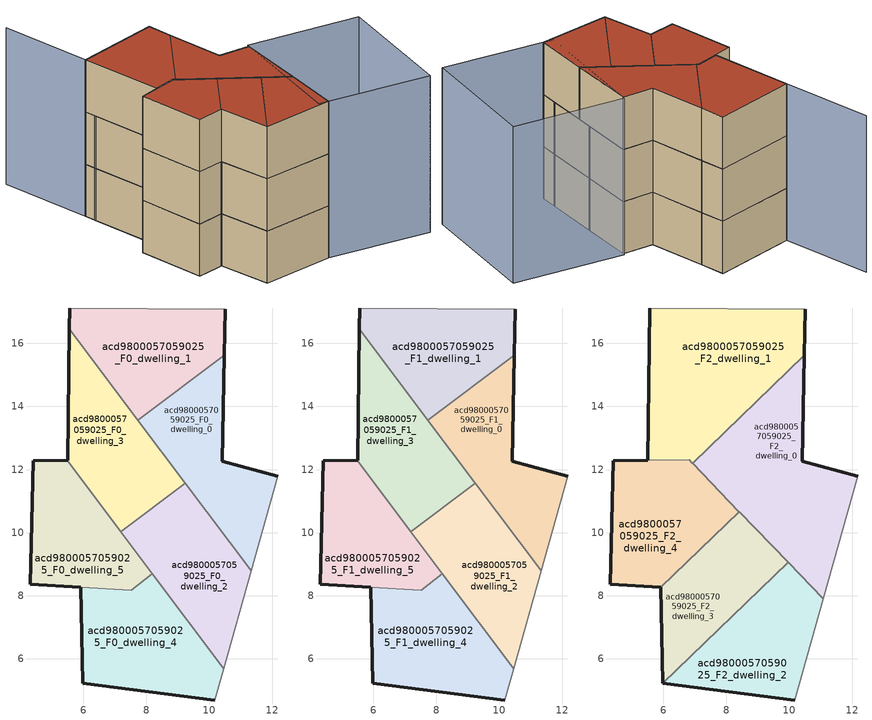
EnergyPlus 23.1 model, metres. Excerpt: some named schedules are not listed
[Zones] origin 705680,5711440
acd9800057059025_F0_dwelling_0
 floor ground (EU_floor_Construction): 11.32,8.78 12.17,11.78 10.4,12.25 10.48,15.63 7.73,13.57 z0
 wall outside (EU_wall_Construction): 10.48,15.63 10.4,12.25 12.17,11.78 z0:3
 wall to acd9800057059025_F0_dwelling_1 (EU_wall_Construction): 7.73,13.57 10.48,15.63 z0:3
 wall adiabatic (EU_wall_Construction): 12.17,11.78 11.32,8.78 z0:3
 wall to acd9800057059025_F0_dwelling_2 (EU_wall_Construction): 11.32,8.78 9.24,11.57 z0:3
 wall to acd9800057059025_F0_dwelling_3 (EU_wall_Construction): 9.24,11.57 7.73,13.57 z0:3
acd9800057059025_F0_dwelling_1
 floor ground (EU_floor_Construction): 10.48,15.63 10.51,17.08 5.56,17.13 5.56,16.47 7.73,13.57 z0
 wall outside (EU_wall_Construction): 10.51,17.08 10.48,15.63 / 5.56,16.47 5.56,17.13 z0:3
 wall adiabatic (EU_wall_Construction): 5.56,17.13 10.51,17.08 z0:3
 wall to acd9800057059025_F0_dwelling_3 (EU_wall_Construction): 7.73,13.57 5.56,16.47 z0:3
acd9800057059025_F0_dwelling_2
 floor ground (EU_floor_Construction): 10.45,5.68 11.32,8.78 9.23,11.57 7.19,10.03 z0
 wall adiabatic (EU_wall_Construction): 11.32,8.78 10.45,5.68 z0:3
 wall to acd9800057059025_F0_dwelling_3 (EU_wall_Construction): 7.19,10.03 9.23,11.57 z0:3
 wall to acd9800057059025_F0_dwelling_4 (EU_wall_Construction): 10.45,5.68 8.19,8.68 z0:3
 wall to acd9800057059025_F0_dwelling_5 (EU_wall_Construction): 8.19,8.68 7.19,10.03 z0:3
acd9800057059025_F0_dwelling_3
 floor ground (EU_floor_Construction): 9.23,11.57 5.56,16.47 5.51,12.29 5.49,12.29 7.19,10.03 z0
 wall outside (EU_wall_Construction): 5.49,12.29 5.51,12.29 5.56,16.47 z0:3
 wall to acd9800057059025_F0_dwelling_5 (EU_wall_Construction): 7.19,10.03 5.49,12.29 z0:3
acd9800057059025_F0_dwelling_4
 floor ground (EU_floor_Construction): 10.17,4.68 10.45,5.68 8.19,8.68 7.51,8.17 5.92,8.26 5.98,5.21 z0
 wall outside (EU_wall_Construction): 10.17,4.68 5.98,5.21 5.92,8.26 z0:3
 wall adiabatic (EU_wall_Construction): 10.45,5.68 10.17,4.68 z0:3
 wall to acd9800057059025_F0_dwelling_5 (EU_wall_Construction): 5.92,8.26 7.51,8.17 8.19,8.68 z0:3
acd9800057059025_F0_dwelling_5
 floor ground (EU_floor_Construction): 8.19,8.68 5.49,12.29 4.41,12.28 4.32,8.36 7.51,8.17 z0
 wall outside (EU_wall_Construction): 5.91,8.26 4.32,8.36 4.41,12.28 5.49,12.29 z0:3
acd9800057059025_F1_dwelling_0
 floor to acd9800057059025_F0_dwelling_0 (EU_floor_Construction): 11.32,8.78 12.17,11.78 10.4,12.25 10.48,15.63 7.73,13.57 z3
 wall outside (EU_wall_Construction): 10.48,15.63 10.4,12.25 12.17,11.78 z3:6
 wall to acd9800057059025_F1_dwelling_1 (EU_wall_Construction): 7.73,13.57 10.48,15.63 z3:6
 wall adiabatic (EU_wall_Construction): 12.17,11.78 11.32,8.78 z3:6
 wall to acd9800057059025_F1_dwelling_2 (EU_wall_Construction): 11.32,8.78 9.24,11.57 z3:6
 wall to acd9800057059025_F1_dwelling_3 (EU_wall_Construction): 9.24,11.57 7.73,13.57 z3:6
acd9800057059025_F1_dwelling_1
 floor to acd9800057059025_F0_dwelling_1 (EU_floor_Construction): 10.48,15.63 10.51,17.08 5.56,17.13 5.56,16.47 7.73,13.57 z3
 wall outside (EU_wall_Construction): 10.51,17.08 10.48,15.63 / 5.56,16.47 5.56,17.13 z3:6
 wall adiabatic (EU_wall_Construction): 5.56,17.13 10.51,17.08 z3:6
 wall to acd9800057059025_F1_dwelling_3 (EU_wall_Construction): 7.73,13.57 5.56,16.47 z3:6
acd9800057059025_F1_dwelling_2
 floor to acd9800057059025_F0_dwelling_2 (EU_floor_Construction): 10.45,5.68 11.32,8.78 9.23,11.57 7.19,10.03 z3
 wall adiabatic (EU_wall_Construction): 11.32,8.78 10.45,5.68 z3:6
 wall to acd9800057059025_F1_dwelling_3 (EU_wall_Construction): 7.19,10.03 9.23,11.57 z3:6
 wall to acd9800057059025_F1_dwelling_4 (EU_wall_Construction): 10.45,5.68 8.19,8.68 z3:6
 wall to acd9800057059025_F1_dwelling_5 (EU_wall_Construction): 8.19,8.68 7.19,10.03 z3:6
acd9800057059025_F1_dwelling_3
 floor to acd9800057059025_F0_dwelling_3 (EU_floor_Construction): 9.23,11.57 5.56,16.47 5.51,12.29 5.49,12.29 7.19,10.03 z3
 wall outside (EU_wall_Construction): 5.49,12.29 5.51,12.29 5.56,16.47 z3:6
 wall to acd9800057059025_F1_dwelling_5 (EU_wall_Construction): 7.19,10.03 5.49,12.29 z3:6
 ceiling adiabatic (EU_roof_Construction): 7.99,13.23 9.23,11.57 8.24,10.82 6.93,12.2 z6
acd9800057059025_F1_dwelling_4
 floor to acd9800057059025_F0_dwelling_4 (EU_floor_Construction): 10.17,4.68 10.45,5.68 8.19,8.68 7.51,8.17 5.92,8.26 5.98,5.21 z3
 wall outside (EU_wall_Construction): 10.17,4.68 5.98,5.21 5.92,8.26 z3:6
 wall adiabatic (EU_wall_Construction): 10.45,5.68 10.17,4.68 z3:6
 wall to acd9800057059025_F1_dwelling_5 (EU_wall_Construction): 5.92,8.26 7.51,8.17 8.19,8.68 z3:6
acd9800057059025_F1_dwelling_5
 floor to acd9800057059025_F0_dwelling_5 (EU_floor_Construction): 8.19,8.68 5.49,12.29 4.41,12.28 4.32,8.36 7.51,8.17 z3
 wall outside (EU_wall_Construction): 5.91,8.26 4.32,8.36 4.41,12.28 5.49,12.29 z3:6
acd9800057059025_F2_dwelling_0
 floor to acd9800057059025_F1_dwelling_0 (EU_floor_Construction): 11.32,8.78 12.17,11.78 10.4,12.25 10.48,15.62 7.99,13.22 z6
 floor to acd9800057059025_F1_dwelling_2 (EU_floor_Construction): 11.07,7.9 11.32,8.78 9.23,11.57 8.25,10.83 z6
 floor adiabatic (EU_floor_Construction): 11.32,8.78 7.99,13.22 6.93,12.19 8.25,10.83 9.23,11.57 z6
 wall outside (EU_wall_Construction): 10.48,15.62 10.4,12.25 12.17,11.78 z6:9
 wall adiabatic (EU_wall_Construction): 12.17,11.78 11.07,7.9 z6:9
 wall to acd9800057059025_F2_dwelling_1 (EU_wall_Construction): 6.93,12.2 10.48,15.62 z6:9
 wall to acd9800057059025_F2_dwelling_3 (EU_wall_Construction): 9.96,9.06 8.4,10.66 z6:9
 wall to acd9800057059025_F2_dwelling_2 (EU_wall_Construction): 11.07,7.9 9.96,9.06 z6:9
 wall to acd9800057059025_F2_dwelling_4 (EU_wall_Construction): 8.4,10.66 6.93,12.19 z6:9
 roof outside (EU_roof_Construction): 10.48,15.62 10.4,12.25 12.17,11.78 11.07,7.9 6.93,12.2 z9
acd9800057059025_F2_dwelling_1
 floor to acd9800057059025_F1_dwelling_1 (EU_floor_Construction): 10.48,15.63 10.51,17.08 5.56,17.13 5.56,16.47 7.73,13.57 z6
 floor to acd9800057059025_F1_dwelling_3 (EU_floor_Construction): 7.99,13.23 5.56,16.47 5.51,12.29 6.82,12.3 6.92,12.2 z6
 floor to acd9800057059025_F1_dwelling_0 (EU_floor_Construction): 10.48,15.62 7.73,13.57 7.99,13.23 z6
 wall outside (EU_wall_Construction): 10.51,17.08 10.48,15.62 / 5.51,12.29 5.56,17.13 z6:9
 wall adiabatic (EU_wall_Construction): 5.56,17.13 10.51,17.08 z6:9
 wall to acd9800057059025_F2_dwelling_4 (EU_wall_Construction): 6.92,12.2 6.82,12.3 5.51,12.29 z6:9
 roof outside (EU_roof_Construction): 10.51,17.08 10.48,15.62 6.92,12.2 6.82,12.3 5.51,12.29 5.56,17.13 z9
acd9800057059025_F2_dwelling_2
 floor to acd9800057059025_F1_dwelling_4 (EU_floor_Construction): 10.17,4.68 10.45,5.68 8.77,7.91 5.98,5.22 z6
 floor to acd9800057059025_F1_dwelling_2 (EU_floor_Construction): 10.45,5.68 11.07,7.9 9.96,9.06 8.77,7.91 z6
 wall outside (EU_wall_Construction): 10.17,4.68 5.98,5.22 z6:9
 wall adiabatic (EU_wall_Construction): 11.07,7.9 10.17,4.68 z6:9
 wall to acd9800057059025_F2_dwelling_3 (EU_wall_Construction): 5.98,5.22 9.96,9.06 z6:9
 roof outside (EU_roof_Construction): 9.96,9.06 11.07,7.9 10.17,4.68 5.98,5.22 z9
acd9800057059025_F2_dwelling_3
 floor to acd9800057059025_F1_dwelling_4 (EU_floor_Construction): 8.77,7.91 8.19,8.68 7.51,8.17 5.92,8.26 5.98,5.22 z6
 floor to acd9800057059025_F1_dwelling_5 (EU_floor_Construction): 8.19,8.68 7.42,9.71 5.92,8.26 7.51,8.17 z6
 floor to acd9800057059025_F1_dwelling_2 (EU_floor_Construction): 9.96,9.06 8.4,10.66 7.42,9.71 8.77,7.91 z6
 wall outside (EU_wall_Construction): 5.98,5.22 5.92,8.26 z6:9
 wall to acd9800057059025_F2_dwelling_4 (EU_wall_Construction): 5.92,8.26 8.4,10.66 z6:9
 roof outside (EU_roof_Construction): 8.4,10.66 9.96,9.06 5.98,5.22 5.92,8.26 z9
acd9800057059025_F2_dwelling_4
 floor to acd9800057059025_F1_dwelling_5 (EU_floor_Construction): 7.42,9.71 5.49,12.29 4.41,12.28 4.32,8.36 5.92,8.26 z6
 floor to acd9800057059025_F1_dwelling_3 (EU_floor_Construction): 8.24,10.82 6.93,12.2 6.82,12.3 5.49,12.29 7.19,10.03 z6
 floor to acd9800057059025_F1_dwelling_2 (EU_floor_Construction): 8.4,10.66 8.24,10.82 7.19,10.03 7.42,9.71 z6
 wall outside (EU_wall_Construction): 5.92,8.26 4.32,8.36 4.41,12.28 5.51,12.29 z6:9
 roof outside (EU_roof_Construction): 6.93,12.19 8.4,10.66 5.92,8.26 4.32,8.36 4.41,12.28 6.82,12.3 z9
shading: 5.57,17.12 5.61,22.51 / 15.71,2.63 9.62,4.89 / 9.62,4.89 12.22,11.91 / 12.22,11.91 18.31,9.65 / 18.31,9.65 15.71,2.63 z0:9
[Building]
EU S2 Campaign: North Axis=0; Terrain=City; Solar Distribution=FullExterior
[Site:Location]
London: Latitude=51.5; Longitude=-0.5; Time Zone=0; Elevation=25
[SizingPeriod:WeatherFileDays]
AnnualSizingPeriod: Begin Month=1; Begin Day of Month=1; End Month=12; End Day of Month=31; Day of Week for Start Day=Monday; Use Weather File Daylight Saving Period=No; Use Weather File Rain and Snow Indicators=No
[MATERIAL]
EU_InternalMass_Material: Roughness=MediumRough; Thickness=0.1; Conductivity=1; Density=1800; Specific Heat=900; Thermal Absorptance=0.9; Solar Absorptance=0.7; Visible Absorptance=0.7
[MATERIAL:NOMASS] Roughness=MediumRough; Thermal Absorptance=0.9; Solar Absorptance=0.7; Visible Absorptance=0.7
Name | Thermal Resistance
EU_wall_NoMass | 1.04674
EU_roof_NoMass | 4.32442
EU_floor_NoMass | 2.04616
[CONSTRUCTION]
EU_wall_Construction: EU_wall_NoMass
EU_roof_Construction: EU_roof_NoMass
EU_floor_Construction: EU_floor_NoMass
EU_InternalMass_Construction: EU_InternalMass_Material
[ZONE] Type=1; Multiplier=1; Ceiling Height=autocalculate; Floor Area=autocalculate; Part of Total Floor Area=Yes
Name | Volume
acd9800057059025_F0_dwelling_0; acd9800057059025_F1_dwelling_0 | 34.2803
acd9800057059025_F2_dwelling_0 | 51.3926
acd9800057059025_F0_dwelling_1; acd9800057059025_F1_dwelling_1; acd9800057059025_F0_dwelling_2; acd9800057059025_F1_dwelling_2 | 34.2854
acd9800057059025_F2_dwelling_1 | 54.0974
acd9800057059025_F2_dwelling_2 | 34.2766
acd9800057059025_F0_dwelling_3; acd9800057059025_F1_dwelling_3 | 34.2847
acd9800057059025_F2_dwelling_3 | 30.1179
acd9800057059025_F0_dwelling_4; acd9800057059025_F1_dwelling_4 | 37.3301
acd9800057059025_F2_dwelling_4 | 35.8008
acd9800057059025_F0_dwelling_5; acd9800057059025_F1_dwelling_5 | 31.2568
[INTERNALMASS] Construction=EU_InternalMass_Construction
Name | Zone or ZoneList | Surface Area
acd9800057059025_F0_dwelling_0_EU_InternalMass | acd9800057059025_F0_dwelling_0 | 11.4264
acd9800057059025_F0_dwelling_1_EU_InternalMass | acd9800057059025_F0_dwelling_1 | 11.4286
acd9800057059025_F0_dwelling_2_EU_InternalMass | acd9800057059025_F0_dwelling_2 | 11.4286
acd9800057059025_F0_dwelling_3_EU_InternalMass | acd9800057059025_F0_dwelling_3 | 11.4283
acd9800057059025_F0_dwelling_4_EU_InternalMass | acd9800057059025_F0_dwelling_4 | 12.4438
acd9800057059025_F0_dwelling_5_EU_InternalMass | acd9800057059025_F0_dwelling_5 | 10.4197
acd9800057059025_F1_dwelling_0_EU_InternalMass | acd9800057059025_F1_dwelling_0 | 11.4264
acd9800057059025_F1_dwelling_1_EU_InternalMass | acd9800057059025_F1_dwelling_1 | 11.4286
acd9800057059025_F1_dwelling_2_EU_InternalMass | acd9800057059025_F1_dwelling_2 | 11.4286
acd9800057059025_F1_dwelling_3_EU_InternalMass | acd9800057059025_F1_dwelling_3 | 11.4283
acd9800057059025_F1_dwelling_4_EU_InternalMass | acd9800057059025_F1_dwelling_4 | 12.4438
acd9800057059025_F1_dwelling_5_EU_InternalMass | acd9800057059025_F1_dwelling_5 | 10.4197
acd9800057059025_F2_dwelling_0_EU_InternalMass | acd9800057059025_F2_dwelling_0 | 17.1407
acd9800057059025_F2_dwelling_1_EU_InternalMass | acd9800057059025_F2_dwelling_1 | 18.0346
acd9800057059025_F2_dwelling_2_EU_InternalMass | acd9800057059025_F2_dwelling_2 | 11.4295
acd9800057059025_F2_dwelling_3_EU_InternalMass | acd9800057059025_F2_dwelling_3 | 10.0395
acd9800057059025_F2_dwelling_4_EU_InternalMass | acd9800057059025_F2_dwelling_4 | 11.9331
[OTHEREQUIPMENT] Fuel Type=Electricity; Design Level Calculation Method=Watts/Area; Power per Zone Floor Area=1; Fraction Latent=0; Fraction Radiant=0; Fraction Lost=0; Carbon Dioxide Generation Rate=0; EndUse Subcategory=EU_Step8_InternalGains
Name | Zone or ZoneList or Space or SpaceList | Schedule
EU_Step8_InternalGain_acd9800057059025_F0_dwelling_0_f000 | acd9800057059025_F0_dwelling_0 | EU_Step8_GainSchedule_acd9800057059025_F0_dwelling_0_f000
EU_Step8_InternalGain_acd9800057059025_F0_dwelling_1_f000 | acd9800057059025_F0_dwelling_1 | EU_Step8_GainSchedule_acd9800057059025_F0_dwelling_1_f000
EU_Step8_InternalGain_acd9800057059025_F0_dwelling_2_f000 | acd9800057059025_F0_dwelling_2 | EU_Step8_GainSchedule_acd9800057059025_F0_dwelling_2_f000
EU_Step8_InternalGain_acd9800057059025_F0_dwelling_3_f000 | acd9800057059025_F0_dwelling_3 | EU_Step8_GainSchedule_acd9800057059025_F0_dwelling_3_f000
EU_Step8_InternalGain_acd9800057059025_F0_dwelling_4_f000 | acd9800057059025_F0_dwelling_4 | EU_Step8_GainSchedule_acd9800057059025_F0_dwelling_4_f000
EU_Step8_InternalGain_acd9800057059025_F0_dwelling_5_f000 | acd9800057059025_F0_dwelling_5 | EU_Step8_GainSchedule_acd9800057059025_F0_dwelling_5_f000
EU_Step8_InternalGain_acd9800057059025_F1_dwelling_0_f000 | acd9800057059025_F1_dwelling_0 | EU_Step8_GainSchedule_acd9800057059025_F1_dwelling_0_f000
EU_Step8_InternalGain_acd9800057059025_F1_dwelling_1_f000 | acd9800057059025_F1_dwelling_1 | EU_Step8_GainSchedule_acd9800057059025_F1_dwelling_1_f000
EU_Step8_InternalGain_acd9800057059025_F1_dwelling_2_f000 | acd9800057059025_F1_dwelling_2 | EU_Step8_GainSchedule_acd9800057059025_F1_dwelling_2_f000
EU_Step8_InternalGain_acd9800057059025_F1_dwelling_3_f000 | acd9800057059025_F1_dwelling_3 | EU_Step8_GainSchedule_acd9800057059025_F1_dwelling_3_f000
EU_Step8_InternalGain_acd9800057059025_F1_dwelling_4_f000 | acd9800057059025_F1_dwelling_4 | EU_Step8_GainSchedule_acd9800057059025_F1_dwelling_4_f000
EU_Step8_InternalGain_acd9800057059025_F1_dwelling_5_f000 | acd9800057059025_F1_dwelling_5 | EU_Step8_GainSchedule_acd9800057059025_F1_dwelling_5_f000
EU_Step8_InternalGain_acd9800057059025_F2_dwelling_0_f000 | acd9800057059025_F2_dwelling_0 | EU_Step8_GainSchedule_acd9800057059025_F2_dwelling_0_f000
EU_Step8_InternalGain_acd9800057059025_F2_dwelling_1_f000 | acd9800057059025_F2_dwelling_1 | EU_Step8_GainSchedule_acd9800057059025_F2_dwelling_1_f000
EU_Step8_InternalGain_acd9800057059025_F2_dwelling_2_f000 | acd9800057059025_F2_dwelling_2 | EU_Step8_GainSchedule_acd9800057059025_F2_dwelling_2_f000
EU_Step8_InternalGain_acd9800057059025_F2_dwelling_3_f000 | acd9800057059025_F2_dwelling_3 | EU_Step8_GainSchedule_acd9800057059025_F2_dwelling_3_f000
EU_Step8_InternalGain_acd9800057059025_F2_dwelling_4_f000 | acd9800057059025_F2_dwelling_4 | EU_Step8_GainSchedule_acd9800057059025_F2_dwelling_4_f000
[ZONEVENTILATION:DESIGNFLOWRATE] Schedule=EU_AlwaysOn; Design Flow Rate Calculation Method=AirChanges/Hour; Air Changes per Hour=0.488719; Ventilation Type=Natural; Fan Pressure Rise=0; Fan Total Efficiency=1; Constant Term Coefficient=1; Temperature Term Coefficient=0; Velocity Term Coefficient=0; Velocity Squared Term Coefficient=0; Minimum Indoor Temperature=-100; Maximum Indoor Temperature=100; Delta Temperature=-100; Minimum Outdoor Temperature=-100; Maximum Outdoor Temperature=100; Maximum Wind Speed=40
Name | Zone or ZoneList or Space or SpaceList
EU_ConstantAir_acd9800057059025_F0_dwelling_0 | acd9800057059025_F0_dwelling_0
EU_ConstantAir_acd9800057059025_F0_dwelling_1 | acd9800057059025_F0_dwelling_1
EU_ConstantAir_acd9800057059025_F0_dwelling_2 | acd9800057059025_F0_dwelling_2
EU_ConstantAir_acd9800057059025_F0_dwelling_3 | acd9800057059025_F0_dwelling_3
EU_ConstantAir_acd9800057059025_F0_dwelling_4 | acd9800057059025_F0_dwelling_4
EU_ConstantAir_acd9800057059025_F0_dwelling_5 | acd9800057059025_F0_dwelling_5
EU_ConstantAir_acd9800057059025_F1_dwelling_0 | acd9800057059025_F1_dwelling_0
EU_ConstantAir_acd9800057059025_F1_dwelling_1 | acd9800057059025_F1_dwelling_1
EU_ConstantAir_acd9800057059025_F1_dwelling_2 | acd9800057059025_F1_dwelling_2
EU_ConstantAir_acd9800057059025_F1_dwelling_3 | acd9800057059025_F1_dwelling_3
EU_ConstantAir_acd9800057059025_F1_dwelling_4 | acd9800057059025_F1_dwelling_4
EU_ConstantAir_acd9800057059025_F1_dwelling_5 | acd9800057059025_F1_dwelling_5
EU_ConstantAir_acd9800057059025_F2_dwelling_0 | acd9800057059025_F2_dwelling_0
EU_ConstantAir_acd9800057059025_F2_dwelling_1 | acd9800057059025_F2_dwelling_1
EU_ConstantAir_acd9800057059025_F2_dwelling_2 | acd9800057059025_F2_dwelling_2
EU_ConstantAir_acd9800057059025_F2_dwelling_3 | acd9800057059025_F2_dwelling_3
EU_ConstantAir_acd9800057059025_F2_dwelling_4 | acd9800057059025_F2_dwelling_4
[HVACTEMPLATE:THERMOSTAT] Constant Heating Setpoint=20; Constant Cooling Setpoint=50
EU_HeatOnly_acd9800057059025_F0_dwelling_0; EU_HeatOnly_acd9800057059025_F0_dwelling_1; EU_HeatOnly_acd9800057059025_F0_dwelling_2; EU_HeatOnly_acd9800057059025_F0_dwelling_3; EU_HeatOnly_acd9800057059025_F0_dwelling_4; EU_HeatOnly_acd9800057059025_F0_dwelling_5; EU_HeatOnly_acd9800057059025_F1_dwelling_0; EU_HeatOnly_acd9800057059025_F1_dwelling_1; EU_HeatOnly_acd9800057059025_F1_dwelling_2; EU_HeatOnly_acd9800057059025_F1_dwelling_3; EU_HeatOnly_acd9800057059025_F1_dwelling_4; EU_HeatOnly_acd9800057059025_F1_dwelling_5; EU_HeatOnly_acd9800057059025_F2_dwelling_0; EU_HeatOnly_acd9800057059025_F2_dwelling_1; EU_HeatOnly_acd9800057059025_F2_dwelling_2; EU_HeatOnly_acd9800057059025_F2_dwelling_3; EU_HeatOnly_acd9800057059025_F2_dwelling_4
[HVACTEMPLATE:ZONE:IDEALLOADSAIRSYSTEM] System Availability Schedule=EU_AlwaysOn; Maximum Heating Supply Air Temperature=50; Minimum Cooling Supply Air Temperature=13; Maximum Heating Supply Air Humidity Ratio=0.0156; Minimum Cooling Supply Air Humidity Ratio=0.0077; Heating Limit=NoLimit; Cooling Limit=NoLimit; Heating Availability Schedule=EU_AlwaysOn; Cooling Availability Schedule=EU_CoolingOff; Dehumidification Control Type=ConstantSensibleHeatRatio; Cooling Sensible Heat Ratio=0.7; Dehumidification Setpoint=60; Humidification Control Type=None; Humidification Setpoint=30; Outdoor Air Method=None; Outdoor Air Flow Rate per Person=0.00944; Outdoor Air Flow Rate per Zone Floor Area=0; Outdoor Air Flow Rate per Zone=0; Demand Controlled Ventilation Type=None; Outdoor Air Economizer Type=NoEconomizer; Heat Recovery Type=None; Sensible Heat Recovery Effectiveness=0.7; Latent Heat Recovery Effectiveness=0.65
Name | Template Thermostat
acd9800057059025_F0_dwelling_0 | EU_HeatOnly_acd9800057059025_F0_dwelling_0
acd9800057059025_F0_dwelling_1 | EU_HeatOnly_acd9800057059025_F0_dwelling_1
acd9800057059025_F0_dwelling_2 | EU_HeatOnly_acd9800057059025_F0_dwelling_2
acd9800057059025_F0_dwelling_3 | EU_HeatOnly_acd9800057059025_F0_dwelling_3
acd9800057059025_F0_dwelling_4 | EU_HeatOnly_acd9800057059025_F0_dwelling_4
acd9800057059025_F0_dwelling_5 | EU_HeatOnly_acd9800057059025_F0_dwelling_5
acd9800057059025_F1_dwelling_0 | EU_HeatOnly_acd9800057059025_F1_dwelling_0
acd9800057059025_F1_dwelling_1 | EU_HeatOnly_acd9800057059025_F1_dwelling_1
acd9800057059025_F1_dwelling_2 | EU_HeatOnly_acd9800057059025_F1_dwelling_2
acd9800057059025_F1_dwelling_3 | EU_HeatOnly_acd9800057059025_F1_dwelling_3
acd9800057059025_F1_dwelling_4 | EU_HeatOnly_acd9800057059025_F1_dwelling_4
acd9800057059025_F1_dwelling_5 | EU_HeatOnly_acd9800057059025_F1_dwelling_5
acd9800057059025_F2_dwelling_0 | EU_HeatOnly_acd9800057059025_F2_dwelling_0
acd9800057059025_F2_dwelling_1 | EU_HeatOnly_acd9800057059025_F2_dwelling_1
acd9800057059025_F2_dwelling_2 | EU_HeatOnly_acd9800057059025_F2_dwelling_2
acd9800057059025_F2_dwelling_3 | EU_HeatOnly_acd9800057059025_F2_dwelling_3
acd9800057059025_F2_dwelling_4 | EU_HeatOnly_acd9800057059025_F2_dwelling_4
[SIZING:ZONE] Zone Cooling Design Supply Air Temperature Input Method=SupplyAirTemperature; Zone Cooling Design Supply Air Temperature=13; Zone Heating Design Supply Air Temperature Input Method=SupplyAirTemperature; Zone Heating Design Supply Air Temperature=50; Zone Cooling Design Supply Air Humidity Ratio=0.008; Zone Heating Design Supply Air Humidity Ratio=0.008; Cooling Design Air Flow Method=DesignDay; Cooling Design Air Flow Rate=0; Cooling Minimum Air Flow per Zone Floor Area=0.000762; Cooling Minimum Air Flow=0; Cooling Minimum Air Flow Fraction=0.2; Heating Design Air Flow Method=DesignDay; Heating Design Air Flow Rate=0; Heating Maximum Air Flow per Zone Floor Area=0.002032; Heating Maximum Air Flow=0.141576; Heating Maximum Air Flow Fraction=0.3; Account for Dedicated Outdoor Air System=No; Dedicated Outdoor Air System Control Strategy=NeutralSupplyAir; Dedicated Outdoor Air Low Setpoint Temperature for Design=autosize; Dedicated Outdoor Air High Setpoint Temperature for Design=autosize; Zone Load Sizing Method=Sensible Load Only No Latent Load; Zone Latent Cooling Design Supply Air Humidity Ratio Input Method=HumidityRatioDifference; Zone Cooling Design Supply Air Humidity Ratio Difference=0.005; Zone Latent Heating Design Supply Air Humidity Ratio Input Method=HumidityRatioDifference; Zone Humidification Design Supply Air Humidity Ratio Difference=0.005
acd9800057059025_F0_dwelling_0; acd9800057059025_F0_dwelling_1; acd9800057059025_F0_dwelling_2; acd9800057059025_F0_dwelling_3; acd9800057059025_F0_dwelling_4; acd9800057059025_F0_dwelling_5; acd9800057059025_F1_dwelling_0; acd9800057059025_F1_dwelling_1; acd9800057059025_F1_dwelling_2; acd9800057059025_F1_dwelling_3
